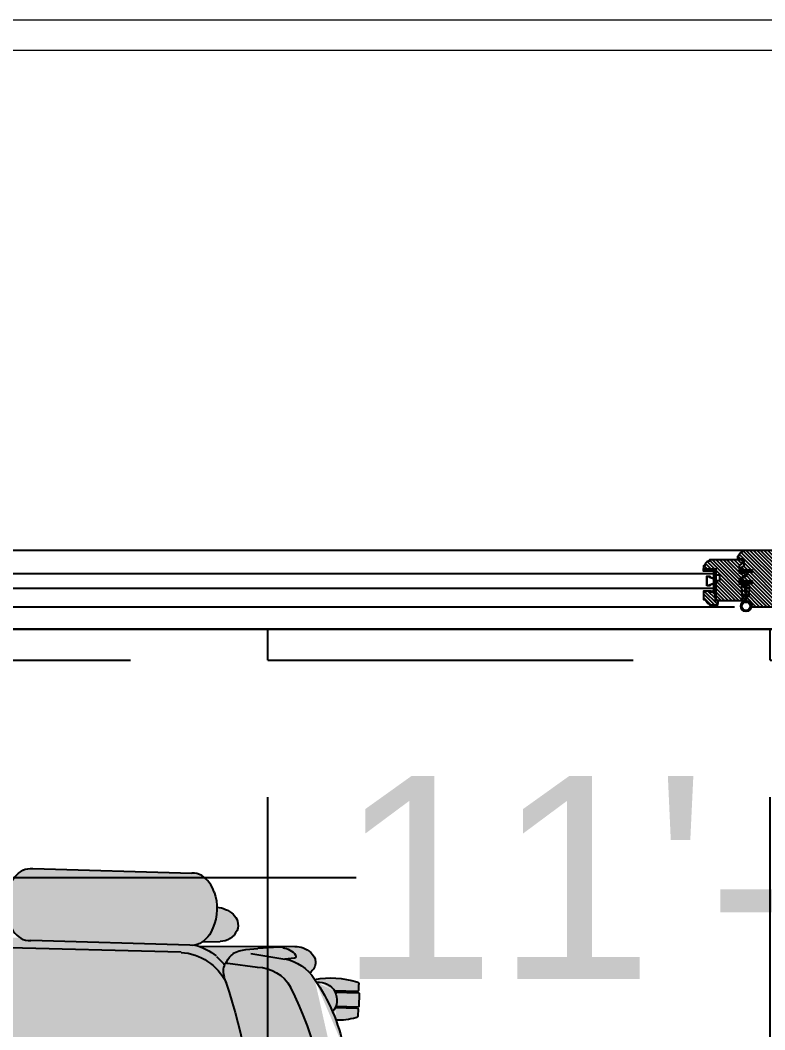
# Model space of a CAD drawing. Header units: inches. Extents: x 547 to 1628, y -123 to 254.
# Drawn here: x 1076.83 to 1113.5, y 204.55 to 254.28 of the extents above; entities that cross this region are included whole.
import ezdxf

# ---------------------------------------------------------------- set-up
doc = ezdxf.new("R2010")
doc.units = ezdxf.units.IN
doc.header["$MEASUREMENT"] = 0
for name, color, linetype in [('2', 7, 'Continuous'), ('doors', 4, 'Continuous'), ('Furniture', 253, 'Continuous')]:
    doc.layers.add(name, color=color, linetype=linetype)
doc.layers.add('hatch', color=252, linetype='Continuous', lineweight=0)
doc.layers.add('Low Wall', color=254, linetype='Continuous', lineweight=13)
doc.styles.get("Standard").update_dxf_attribs({"font": 'arial.ttf'})
doc.dimstyles.new('Inch feet', dxfattribs={"dimtxt": 10, "dimasz": 0.18, "dimexe": 0.1875, "dimexo": 0.0625, "dimgap": 0.1875, "dimtad": 0, "dimdec": 4, "dimzin": 0, "dimdsep": 46, "dimlunit": 4, "dimtxsty": 'Standard', "dimcen": 0.09, "dimadec": 0, "dimazin": 0, "dimtfac": 1, "dimtdec": 4, "dimtofl": 0, "dimtmove": 0, "dimatfit": 3, "dimfxl": 1, "dimtolj": 1, "dimtzin": 0, "dimarcsym": 0})

# ---------------------------------------------------------------- blocks, each defined once
blk = doc.blocks.new('*D23')
at = {"layer": 'Defpoints', "color": 0, "transparency": 16777216}
for p in [(1042.653042389994, 224.2793858108367), (1042.653042389993, 84.2793858108371), (1115.263867380221, 84.27938581083708)]:
    blk.add_point(p, dxfattribs=at)
at = {"layer": 'Furniture', "color": 0, "lineweight": -2, "transparency": 16777216}
for p, q in [((1042.715542389994, 224.2793858108367), (1115.451367380221, 224.2793858108367)), ((1115.263867380221, 224.0993858108367), (1115.263867380221, 171.1722064111097)), ((1115.263867380221, 84.45938581083709), (1115.263867380221, 137.386565210564)), ((1042.715542389993, 84.2793858108371), (1115.451367380221, 84.27938581083708))]:
    blk.add_line(p, q, dxfattribs=at)
at = {"layer": 'Furniture', "color": 0, "transparency": 16777216}
for points in [[(1115.233867380221, 224.0993858108367), (1115.293867380221, 224.0993858108367), (1115.263867380221, 224.2793858108367)], [(1115.233867380221, 84.45938581083709), (1115.293867380221, 84.45938581083709), (1115.263867380221, 84.27938581083708)]]:
    blk.add_solid(points, dxfattribs=at)
at = {"layer": 'Furniture', "color": 0, "transparency": 16777216, "insert": (1115.263867380221, 154.2793858108371), "char_height": 10, "attachment_point": 5, "rotation": 90}
blk.add_mtext('\\A1;11\'-8"', dxfattribs=at)
blk = doc.blocks.new('*D24')
at = {"layer": 'Defpoints', "color": 0, "transparency": 16777216}
for p in [(1042.653042389994, 224.2793858108366), (1185.653042389994, 224.2793858108366), (1042.653042389994, 212.0486769355593)]:
    blk.add_point(p, dxfattribs=at)
at = {"layer": 'Furniture', "color": 0, "lineweight": -2, "transparency": 16777216}
for p, q in [((1042.653042389994, 224.2168858108366), (1042.653042389994, 211.8611769355593)), ((1185.653042389994, 224.2168858108366), (1185.653042389994, 211.8611769355593)), ((1042.833042389994, 212.0486769355593), (1093.375501462299, 212.0486769355593)), ((1185.473042389993, 212.0486769355593), (1134.930583317688, 212.0486769355593))]:
    blk.add_line(p, q, dxfattribs=at)
at = {"layer": 'Furniture', "color": 0, "transparency": 16777216}
for points in [[(1042.833042389994, 212.0786769355593), (1042.833042389994, 212.0186769355593), (1042.653042389994, 212.0486769355593)], [(1185.473042389993, 212.0786769355593), (1185.473042389993, 212.0186769355593), (1185.653042389994, 212.0486769355593)]]:
    blk.add_solid(points, dxfattribs=at)
at = {"layer": 'Furniture', "color": 0, "transparency": 16777216, "insert": (1114.153042389994, 212.0486769355593), "char_height": 10, "attachment_point": 5}
blk.add_mtext('\\A1;11\'-11"', dxfattribs=at)
blk = doc.blocks.new('armch1')
at = {"layer": 'hatch', "ltscale": 10}
h = blk.add_hatch(color=254, dxfattribs=at)
edge = h.paths.add_edge_path()
edge.add_ellipse((95.55605851896689, -479.352012857591), major_axis=(-16.31547331208791, 16.31547331208791), ratio=0.9999999999993894, start_angle=242.5783416607707, end_angle=273.9517820102176)
edge.add_line((110.7083277476486, -461.9509187536023), (41.45203572814353, -392.6946267341264))
edge.add_line((41.45203572814353, -392.6946267341264), (217.0733312307275, -217.0733312315133))
edge.add_line((217.0733312307275, -217.0733312315133), (412.4000128625194, -412.4000128630723))
edge.add_line((412.4000128625194, -412.4000128630723), (394.1522824593412, -429.5418202115106))
edge.add_ellipse((-44.64408550973167, 15.56753852014663), major_axis=(441.9641352970901, 441.9641352970901), ratio=0.9999999999942701, start_angle=260.3704663364276, end_angle=269.5907916807995, ccw=False)
edge.add_ellipse((227.8608536063693, -398.7177157017286), major_axis=(123.0924583248579, 45.03542382567315), ratio=0.9963052455616257, start_angle=201.2155651435409, end_angle=292.9421562116712, ccw=False)
edge.add_line((129.3480288534774, -485.0807389398105), (117.823997207568, -473.5567072939302))
edge.add_ellipse((81.52443639285048, -481.0358075127588), major_axis=(26.19981716635541, 26.1998171663554), ratio=0.9999999997158852, start_angle=326.6654831519691, end_angle=328.5041058068245)
edge = h.paths.add_edge_path()
edge.add_line((-55.72906698982115, -295.5135240161617), (-120.9761098762683, -233.6340704399918))
edge.add_ellipse((-100.7073431255703, -212.0932369076181), major_axis=(-20.91447363514641, 20.91447363514641), ratio=0.9999999999959236, start_angle=50.364881025223326, end_angle=91.74269977170712, ccw=False)
edge.add_ellipse((-113.3665490160929, -212.8340599541843), major_axis=(11.95745736364458, 11.95745736364458), ratio=0.999999999996522, start_angle=95.28259989885129, end_angle=141.8763062656735, ccw=False)
edge.add_ellipse((-115.869363976235, -211.3562811626762), major_axis=(9.933814020147283, 9.933814020147292), ratio=0.9999999999921805, start_angle=63.35919730328487, end_angle=93.39563719718558, ccw=False)
edge.add_ellipse((-114.6367541016079, -215.0298388510128), major_axis=(12.67372504098512, 12.67372504098512), ratio=0.999999999998939, start_angle=396.5394185244536, end_angle=423.40011013631187, ccw=False)
edge.add_ellipse((-56.4306480960222, -198.2743826820515), major_axis=(39.29928148892886, 39.29928148892887), ratio=0.9999999999914961, start_angle=124.02982792657241, end_angle=133.997029397757, ccw=False)
edge.add_ellipse((114.7551418426738, -222.4087727387086), major_axis=(161.5397348647921, 161.5397348647921), ratio=0.9999999999997506, start_angle=103.11596627311587, end_angle=126.2099286872359, ccw=False)
edge.add_ellipse((370.3979973488895, -370.1559683761152), major_axis=(370.2770026377474, 370.2770026377474), ratio=0.9999999999995242, start_angle=90.01872549308752, end_angle=104.16379925406639, ccw=False)
edge.add_line((-5.238689482212067e-10, -5.529727786779404e-10), (217.0733312307275, -217.0733312315133))
edge.add_line((217.0733312307275, -217.0733312315133), (41.45203572814353, -392.6946267341264))
edge.add_line((41.45203572814353, -392.6946267341264), (-55.72906698982115, -295.5135240161617))
at = {"layer": 'hatch', "ltscale": 10, "true_color": 0x858585}
h = blk.add_hatch(color=252, dxfattribs=at)
edge = h.paths.add_edge_path(flags=17)
edge.add_line((412.4000128627813, -412.4000128627813), (400.8610618005041, -423.2396335576486))
edge.add_line((400.8610618005041, -423.2396335576486), (402.6840278710006, -425.0253962389543))
edge.add_line((402.6840278710006, -425.0253962389543), (404.9290874111757, -427.2704557791585))
edge.add_line((404.9290874111757, -427.2704557791585), (406.0516171812778, -428.3929855492315))
edge.add_line((406.0516171812778, -428.3929855492315), (407.7354118364165, -430.0767802043702))
edge.add_line((407.7354118364165, -430.0767802043702), (409.9804713765916, -432.3218397445453))
edge.add_line((409.9804713765916, -432.3218397445453), (411.6642660317302, -434.0056343996839))
edge.add_line((411.6642660317302, -434.0056343996839), (412.7867958018032, -435.1281641697569))
edge.add_line((412.7867958018032, -435.1281641697569), (413.9093255719054, -437.3732237099321))
edge.add_line((413.9093255719054, -437.3732237099321), (415.0318553419784, -439.6182832501363))
edge.add_line((415.0318553419784, -439.6182832501363), (416.1543851120805, -441.8633427903114))
edge.add_line((416.1543851120805, -441.8633427903114), (417.2769148821535, -442.9858725603845))
edge.add_line((417.2769148821535, -442.9858725603845), (417.2769148821535, -444.1084023304866))
edge.add_line((417.2769148821535, -444.1084023304866), (418.3994446522265, -446.3534618706617))
edge.add_line((418.3994446522265, -446.3534618706617), (418.3994446522265, -447.4509563318279))
edge.add_ellipse((439.7275102839631, -441.8633427902532), major_axis=(15.59814902379575, 15.59814902379575), ratio=0.9999999999985003, start_angle=149.3179066494448, end_angle=273.9257860785214)
edge.add_line((456.3569755552453, -456.3569755552162), (412.4000128627813, -412.4000128627813))
edge = h.paths.add_edge_path()
edge.add_ellipse((494.1702041334647, -358.2348749184748), major_axis=(86.84040243826608, 86.84040243826607), ratio=0.9999999999980511, start_angle=170.4851718629017, end_angle=193.1306468540737)
edge.add_ellipse((431.0043545948865, -459.8361521356856), major_axis=(-2.245059540196361, 2.245059540196362), ratio=0.9999999999912096, start_angle=103.1306468539549, end_angle=161.5067933597819)
edge.add_ellipse((439.7275102839631, -441.8633427902532), major_axis=(15.59814902379575, 15.59814902379575), ratio=0.9999999999985003, start_angle=149.3179066494448, end_angle=273.9257860785214)
edge.add_line((418.3994446522265, -447.4509563318279), (418.3994446522265, -446.3534618706617))
edge.add_line((418.3994446522265, -446.3534618706617), (417.2769148821535, -444.1084023304866))
edge.add_line((417.2769148821535, -444.1084023304866), (417.2769148821535, -442.9858725603845))
edge.add_line((417.2769148821535, -442.9858725603845), (416.1543851120514, -441.8633427903114))
edge.add_line((416.1543851120514, -441.8633427903114), (415.0318553419784, -439.6182832501363))
edge.add_line((415.0318553419784, -439.6182832501363), (413.9093255719054, -437.3732237099321))
edge.add_line((413.9093255719054, -437.3732237099321), (412.7867958018032, -435.1281641697569))
edge.add_line((412.7867958018032, -435.1281641697569), (411.6642660317302, -434.0056343996839))
edge.add_line((411.6642660317302, -434.0056343996839), (409.9804713765916, -432.3218397445453))
edge.add_line((409.9804713765916, -432.3218397445453), (407.7354118364165, -430.0767802043702))
edge.add_line((407.7354118364165, -430.0767802043702), (406.0516171812778, -428.3929855492315))
edge.add_line((406.0516171812778, -428.3929855492315), (404.9290874111757, -427.2704557791585))
edge.add_line((404.9290874111757, -427.2704557791585), (402.6840278710297, -425.0253962390125))
edge.add_line((402.6840278710297, -425.0253962390125), (400.8610618005041, -423.2396335576486))
edge.add_line((400.8610618005041, -423.2396335576486), (394.1695116782794, -429.5256351876305))
edge = h.paths.add_edge_path()
edge.add_ellipse((65.24775472702459, -509.6603166495333), major_axis=(16.31547331208907, 16.31547331208907), ratio=0.9999999999905191, start_angle=176.0482179896407, end_angle=207.4216583394186)
edge.add_ellipse((66.93154938216321, -495.6286945234169), major_axis=(-26.19981717141972, 26.19981717141972), ratio=0.9999999999992992, start_angle=121.495894185906, end_angle=161.5875261963406)
edge.add_ellipse((56.82878145141876, -470.9330395814613), major_axis=(-45.2412000465847, 45.24120004658471), ratio=0.9637863869474105, start_angle=159.0760745594339, end_angle=200.9239254405661)
edge.add_ellipse((81.52443639337434, -481.0358075122058), major_axis=(-26.19981717141972, 26.19981717141972), ratio=0.9999999999992992, start_angle=198.4124738036594, end_angle=238.504105814094)
edge.add_ellipse((95.55605851949076, -479.3520128570672), major_axis=(16.31547331208284, 16.31547331208284), ratio=0.9999999999985226, start_angle=332.5783416607689, end_angle=363.9517820102259)
edge.add_line((110.7083277481725, -461.9509187530784), (-27.80425629080855, -323.4383347140974))
edge.add_ellipse((-45.20535039479728, -338.59060394275), major_axis=(-16.3154733120879, 16.31547331208791), ratio=0.9999999999993892, start_angle=266.0482179897824, end_angle=297.4216583392293)
edge.add_ellipse((-46.88914504996501, -352.6222260688664), major_axis=(26.1998171714975, 26.1998171714975), ratio=0.9999999999990249, start_angle=31.49589418594877, end_angle=71.58752619636934)
edge.add_ellipse((-36.78637711919146, -377.3178810108511), major_axis=(-45.24120004661381, 45.24120004661382), ratio=0.96378638694709, start_angle=-20.92392544055931, end_angle=20.92392544055931)
edge.add_ellipse((-61.48203206117614, -367.2151130800776), major_axis=(26.19981717149751, 26.1998171714975), ratio=0.9999999999990247, start_angle=108.4124738036306, end_angle=148.5041058140512)
edge.add_ellipse((-75.51365418729256, -368.8989077352453), major_axis=(-16.31547331208791, 16.31547331208791), ratio=0.9999999999993894, start_angle=62.5783416607707, end_angle=93.95178201021761)
edge.add_line((-90.66592341597425, -386.300001839234), (47.84666062300676, -524.8125858781859))
edge = h.paths.add_edge_path()
edge.add_ellipse((-46.88914504996501, -352.6222260688664), major_axis=(26.19981717154398, 26.19981717154398), ratio=0.9999999999978387, start_angle=397.772891929271, end_angle=431.5875261963897, ccw=False)
edge.add_line((-42.22788939392194, -315.8644577015366), (-58.09291133043007, -301.0935752089135))
edge.add_ellipse((-74.19017511722632, -319.8624230106361), major_axis=(17.48415781823496, 17.48415781823496), ratio=0.9999999999986311, start_angle=4.38167495231639, end_angle=64.7989738594406)
edge.add_ellipse((-75.53544758909266, -312.3080556378118), major_axis=(-12.17036714627358, 12.17036714627358), ratio=0.9999999999990156, start_angle=-20.8924198686832, end_angle=19.17704882184576)
edge.add_ellipse((-73.06163346170797, -313.4735162431025), major_axis=(14.10393306826899, 14.10393306826899), ratio=0.9999999999970683, start_angle=109.2588881484317, end_angle=138.2040413980855)
edge.add_ellipse((-60.35950229098671, -312.2111543456558), major_axis=(-23.12482238148215, 23.12482238148215), ratio=0.9999999999999314, start_angle=49.1684504485705, end_angle=87.92842071702093)
edge.add_ellipse((-36.78637711919146, -377.3178810108511), major_axis=(-45.24120004660902, 45.24120004660902), ratio=0.9637863869504584, start_angle=-20.923925440492496, end_angle=3.0801526045447076, ccw=False)
edge = h.paths.add_edge_path()
edge.add_ellipse((-97.40298470371636, -165.159754463908), major_axis=(15.59814902378772, 15.59814902378771), ratio=0.999999999998882, start_angle=50.52417824038992, end_angle=189.273625437032)
edge.add_ellipse((114.7551418432267, -222.4087727381557), major_axis=(-161.5397348645848, 161.5397348645847), ratio=0.9999999999988779, start_angle=24.713998677985103, end_angle=35.08380499945463, ccw=False)
edge = h.paths.add_edge_path()
edge.add_ellipse((-127.1500236110587, -126.432477395836), major_axis=(0.5388142775918824, 0.5388142775918823), ratio=0.9999999999729965, start_angle=359.9999993160475, end_angle=449.9999949910535)
edge.add_line((-127.7654889994592, -125.9254130141635), (-138.8823855771916, -137.042309591925))
edge.add_ellipse((-138.3753213119635, -137.6577750967699), major_axis=(-0.5388142776064361, 0.5388142776064362), ratio=0.9999999999999973, start_angle=-5.008946487533537e-06, end_angle=89.99999749475305)
edge.add_line((-138.8823856679664, -138.2732405108691), (-118.485804279102, -158.6698218997335))
edge.add_ellipse((-97.40298470371636, -165.159754463908), major_axis=(-15.59814902378077, 15.59814902378077), ratio=0.9999999999988398, start_angle=-18.895619761630428, end_angle=27.89004403868489, ccw=False)
edge.add_line((-107.1091673738265, -145.3508038629661), (-126.5345581538859, -125.9254130829358))
edge = h.paths.add_edge_path()
edge.add_ellipse((-97.40298470371636, -165.159754463908), major_axis=(15.59814902391059, 15.59814902391059), ratio=0.9999999999931503, start_angle=410.52417824055107, end_angle=426.6834572547251, ccw=False)
edge.add_ellipse((114.7551418432267, -222.4087727381557), major_axis=(-161.5397348602525, 161.5397348602525), ratio=0.999999999878494, start_angle=21.895580664457498, end_angle=24.713998680604675, ccw=False)
edge.add_ellipse((-179.9089228054509, -221.8475078535848), major_axis=(79.96257609879771, 93.32113589977028), ratio=0.8100195219834513, start_angle=-3.587767463547836, end_angle=10.69957406923576)
edge.add_ellipse((-117.047255680227, -120.8198285453836), major_axis=(2.245059540188656, 2.245059540188656), ratio=0.9999999999939807, start_angle=13.13065550566823, end_angle=89.99999499086793)
edge.add_line((-119.2923150241259, -118.5747688089323), (-124.3436990876799, -123.6261528724863))
edge.add_ellipse((-123.221169415745, -124.7486827406974), major_axis=(1.122529770087568, 1.122529770087568), ratio=0.9999999999870396, start_angle=89.99999499086793, end_angle=179.9999974961767)
edge.add_line((-124.343699234887, -125.8712124617305), (-105.5533525262726, -144.6615591703448))
edge = h.paths.add_edge_path()
edge.add_ellipse((-140.0591159671021, -141.5866292920837), major_axis=(-1.122529770087571, 1.122529770087571), ratio=0.9999999999999966, start_angle=269.9999993174092, end_angle=359.9999949916107)
edge.add_line((-141.1816456390661, -140.4640994238434), (-146.2330295063439, -145.5154832911503))
edge.add_ellipse((-143.987970162445, -147.7605430275726), major_axis=(2.245059540181328, 2.245059540181328), ratio=0.9999999999907635, start_angle=89.9999949912393, end_angle=166.8693549675691)
edge.add_ellipse((-42.96029085421469, -84.89887590237777), major_axis=(78.58255453761448, 94.48874276650835), ratio=0.9443967232653372, start_angle=160.6366279714055, end_angle=186.484992821446)
edge.add_ellipse((114.7551418432267, -222.4087727381557), major_axis=(-161.5397348134926, 161.5397348134925), ratio=0.9999999996981609, start_angle=35.083805007558624, end_angle=36.12537314126541, ccw=False)
edge.add_ellipse((-97.40298470371636, -165.159754463908), major_axis=(15.5981490237906, 15.5981490237906), ratio=0.9999999999976732, start_angle=122.6660648528794, end_angle=189.2736254370431, ccw=False)
edge.add_line((-118.9529572540487, -160.447728464962), (-138.9365861836413, -140.4640995353693))
for p, q in [((-124.3436991863709, -123.6261529711483), (-119.2923152209551, -118.5747690057324)), ((-138.936586197553, -137.0965102122573), (-127.7112884966191, -125.8712125113525)), ((-107.1091673743795, -145.3508038635191), (-126.5887587265461, -125.8712125113525)), ((-105.5533525268256, -144.6615591708687), (-124.3436991863709, -125.8712125113234)), ((-141.1816457377281, -140.4640995225345), (-146.233029703144, -145.5154834879504)), ((-118.4858042796259, -158.6698219002865), (-138.936586197553, -138.2190399823594)), ((-138.936586197553, -140.4640995225345), (-118.9529572546016, -160.4477284654859)), ((-110.8733419454366, -223.53130250916), (-101.3318388996704, -230.8277460147219)), ((-34.83897170631099, -315.3254208334256), (-120.9761098762683, -233.6340704399918)), ((-75.51365418767091, -264.503639117378), (-101.3318388996704, -230.8277460147219)), ((-109.7508121753926, -242.6143086006923), (-105.8219579800789, -246.5431627960061)), ((-105.8219579800789, -246.5431627960061), (-86.17768700351007, -262.8198444622685)), ((-46.88914505037246, -275.1676719331881), (-69.90100533718942, -246.5431627959479)), ((-28.92866872891318, -259.452255151904), (-31.73499315415393, -265.626168887422)), ((-74.3911244175979, -272.3613475080056), (-86.17768700351007, -262.8198444622685)), ((-42.3990259700513, -290.8830887144431), (-42.9602908550587, -276.8514665883267)), ((-42.39902597002219, -276.2902017032902), (-40.15396642984706, -275.1676719331881)), ((-42.22788939444581, -315.8644577020605), (-58.09291133098304, -301.0935752094665)), ((-27.80425629133242, -323.4383347146213), (110.7083277476195, -461.9509187536023)), ((-14.33578171784757, -324.5589818170993), (148.992299829988, -486.7645335948619)), ((47.84666062245378, -524.8125858787389), (-90.66592341646901, -386.300001839787))]:
    blk.add_line(p, q)
at = {"extrusion": (0, 0, -1)}
for centre, major_axis, ratio, start_param, end_param in [((319.6168248839676, -319.5075978511595), (296.435008831904, 296.435008831904), 0.999999999999343, 4.21234138409049, 4.712053374447831), ((483.5061713168689, -487.8870633644401), (396.5228846210275, 396.5228846210276), 0.9999999999992596, 4.345637158550884, 4.717471913495303), ((114.7551418426738, -222.4087727387086), (161.5397348647921, 161.5397348647921), 0.9999999999997506, 4.080406502880075, 4.483472184338287), ((-117.0472556807799, -120.8198285459075), (2.245059540163147, 2.245059540163148), 0.9999999999988611, -1.570796239375531, -0.2291731715131122), ((-179.9089228059747, -221.8475078541378), (79.96257609879889, 93.32113589977136), 0.8100195219805403, -0.1867427960700763, 0.06261835503464508), ((-127.1500236115826, -126.432477396389), (-0.5388142776064363, 0.5388142776064363), 0.9999999999999961, 8.742260837468797e-08, 1.570796338705113), ((-143.9879701629688, -147.7605430281255), (-2.245059540189695, 2.245059540189695), 0.9999999999985406, 4.941561969121504, 6.283185394598952), ((-140.0591159676551, -141.5866292926366), (-1.122529770102124, 1.122529770102123), 0.9999999999999963, 8.742584733933999e-08, 1.570796338721317), ((-138.3753213125165, -137.6577750972938), (0.5388142775918828, 0.5388142775918829), 0.9999999999729955, 3.141592697287593, 4.712389067807298), ((-97.40298470426933, -165.1597544644319), (15.59814902377856, 15.59814902377856), 0.9999999999985713, 2.979737356115765, 5.401372045020027), ((-108.0670175200794, -142.1478941776149), (1.12252977010212, 1.12252977010212), 0.9999999999931268, 3.141592697302717, 4.671928481248605), ((-122.6599045312614, -156.7407811888261), (-1.122529770101179, 1.122529770101179), 0.9999999999878737, 0.04046067396283831, 1.570796338708353), ((-114.6367541016079, -215.0298388510128), (12.67372504098512, 12.67372504098512), 0.999999999998939, -1.106540668005673, -0.6377331600159236), ((-56.4306480960222, -198.2743826820515), (39.29928148814922, 39.29928148814923), 0.9999999999987155, 3.291873888173173, 4.118456439175537), ((-113.3665490160929, -212.8340599541843), (11.95745736364457, 11.95745736364458), 0.999999999996522, 3.806976632275723, 4.620190219084215), ((-37.347642004519, -212.8672696931753), (33.11776272310261, 33.11776272310262), 0.9999999999993108, 3.119501666226549, 4.18687708774934), ((-100.7073431255703, -212.0932369076181), (-20.91447363514641, 20.91447363514641), 0.9999999999959236, 4.681973131494647, 5.404152305914223), ((-110.3120770604, -226.3376269343717), (-2.902337923545855, 2.902337923545855), 0.9999999999929998, 5.720188053440334, 6.385496528938249), ((-111.9958717155387, -224.653832279233), (1.312607603222175, 1.312607603222176), 0.9999999999883242, -1.42715715169807, -0.06284569499817128), ((-93.47413050904288, -228.5826864745468), (-14.84658711503274, 14.84658711503273), 0.9999999999987162, 4.762080581981062, 5.659153135613911), ((34.4942632811435, -279.0965261283854), (47.0009754377282, 47.00097543772821), 0.9999999999986323, 3.175264314808881, 4.228986338772403), ((-50.25673436059151, -242.614308600605), (26.94843512873914, 26.94843512873914), 0.9999999999938605, 2.59792538086353, 3.043218211332273), ((-62.6045618315984, -248.2269574510574), (-24.92207371508729, 24.92207371508729), 0.9999999999869367, 2.877509442963655, 3.229711229104716), ((-55.30811832603649, -261.1360498071008), (12.86997634031341, 12.86997634031341), 0.9999999999995831, 1.892363534370221, 2.579056100050834), ((-48.01167482047458, -276.2902017032902), (1.468884992701452, 1.468884992701453), 0.999999999999745, 0.0004267811776954566, 1.65166115114315), ((-44.08282062516082, -272.3613475079765), (3.300420648545143, 3.300420648545143), 0.9999999999949878, 1.887517080701656, 2.849524573481894), ((-75.53544758964563, -312.3080556383356), (12.17036714632795, 12.17036714632795), 0.9999999999931065, 4.377686337629441, 5.077030495801211), ((-74.19017511775019, -319.86242301116), (17.48415781820191, 17.48415781820191), 0.9999999999995484, -1.130955445760622, -0.0764746546701438), ((32.81046862600488, -279.657791013422), (-54.07692018910113, 54.07692018910112), 0.9999999999990002, 4.953572834590357, 5.341319235161059), ((-73.06163346226094, -313.4735162436555), (-14.10393306814663, 14.10393306814663), 0.9999999999992512, 5.441866072014973, 5.947054298715626), ((-36.78637711974443, -377.317881011375), (-45.24120004658472, 45.24120004658471), 0.9637863869489964, 5.917993915800254, 6.648376698558721), ((-60.35950229153968, -312.2111543462088), (-23.12482238148441, 23.12482238148441), 0.9999999999992087, 4.748544859589403, 5.425033958748878), ((-46.88914505051798, -352.6222260694194), (26.19981717147769, 26.1998171714777), 0.99999999999799, -1.249438035483945, -0.549707054404426), ((-45.20535039535025, -338.5906039432739), (16.31547331206833, 16.31547331206833), 0.9999999999987289, -0.478598224376078, 0.06897160740045805), ((65.24775472647161, -509.6603166500863), (-16.31547331210029, 16.31547331210028), 0.9999999999987121, 4.233790756008455, 4.7813605877858), ((66.93154938163934, -495.6286945239699), (26.19981717148044, 26.19981717148044), 0.9999999999988316, 1.8921546181061, 2.591885599185161)]:
    blk.add_ellipse(centre, major_axis=major_axis, ratio=ratio, start_param=start_param, end_param=end_param, dxfattribs=at)
at = {"extrusion": (0, 0, -0.9999999999999999)}
for centre, major_axis, ratio, start_param, end_param in [((-123.2211694162688, -124.7486827412504), (-1.122529770102123, 1.122529770102123), 0.9999999999870338, 4.712389024110577, 6.283185394605433), ((-42.96029085476766, -84.89887590290164), (78.5825545382229, 94.48874276602187), 0.9443967232623383, 3.028408176880306, 3.479547249771704)]:
    blk.add_ellipse(centre, major_axis=major_axis, ratio=ratio, start_param=start_param, end_param=end_param, dxfattribs=at)
at = {"extrusion": (0, 0, -0.9999999999999998)}
blk.add_ellipse((-115.869363976235, -211.3562811626762), major_axis=(-9.93381402006009, 9.93381402006009), ratio=0.9999999999994927, start_param=6.223920257883465, end_param=6.748155029614786, dxfattribs=at)
for centre, major_axis, ratio, start_param, end_param in [((-61.48203206170001, -367.2151130806014), (26.1998171715118, 26.19981717151179), 0.9999999999983765, 1.892154618106315, 2.591885599185539), ((-75.51365418784553, -368.8989077357692), (16.31547331206833, 16.31547331206833), 0.9999999999987292, 2.662994429213715, 3.210564260990251), ((95.55605851896689, -479.352012857591), (-16.31547331208791, 16.31547331208791), 0.9999999999993894, 4.233790756008179, 4.781360587784067), ((81.52443639282137, -481.0358075127588), (26.19981717149562, 26.19981717149562), 0.9999999999988302, 5.033747271696244, 5.733478252774771)]:
    blk.add_ellipse(centre, major_axis=major_axis, ratio=ratio, start_param=start_param, end_param=end_param)
blk = doc.blocks.new('table')
at = {"layer": 'Furniture', "xscale": -0.04000000000000001, "yscale": 0.04000000000000001, "zscale": 0.04000000000000001, "rotation": 46.66922653556813}
blk.add_blockref('armch1', (2094.404061344412, -229.6048026656603), dxfattribs=at)
blk = doc.blocks.new('Joint-K7335')
at = {"layer": '2', "color": 7}
for points in [[(3.857613787343325, 10.74975521523811, -0.2065050504398902), (4.481634855305856, 11.84625830408061, -0.2775279876564625), (4.645920241624481, 11.72173532939985), (4.72865082526755, 11.5150762579774, 0.6262668152323098), (5.446576207514454, 11.4640241167931, 0.1314411963326112), (5.5, 11.66373624057348), (5.500000000000227, 18.0000002497884, 0.5091088478127406), (4.625156665503027, 18.42649766701868, -0.2944239164706152), (1.980461773999195, 18.27308057096889, 0.1734880960759432), (1.346153633578979, 18.5000002497884), (2.273736754432321e-13, 18.5000002497884), (0, 2.124673340303843, 0.4153335345393447), (1.220004402621498, 0.9000002497896276, 0.04811506714616728), (1.453183643585135, 0.922491521838765, 0.1133753069915374), (1.535019506478648, 0.9588508989570528), (3.960030944798064, 2.779075769993028, 0.2359658734761708), (4, 2.859052552040566), (4, 3.27211046577861, 0.2476591870842605), (3.956439401235912, 3.354661019914374, 0.2879370719060571), (3.584472818280346, 3.369172107178201), (1.799673530645578, 2.343195947541517, -0.5767224903972996), (1.5, 2.516589105678122), (1.5, 3.304491396683716, -0.2359658734761165), (1.5799381104041, 3.464444960778565), (3.960030944798064, 5.250953718667461, 0.2359658734761708), (4.000000000000227, 5.330930500714885), (4.000000000000227, 5.743988414453042, 0.2476591870842605), (3.956439401236139, 5.82653896858892, 0.2879370719060571), (3.584472818280574, 5.841050055852634), (1.799673530645805, 4.815073896215836, -0.5767224903972775), (1.5, 4.988467054352554), (1.5, 6.272741854565538, -0.3840936844649655), (2.5954137381691, 7.495433942569434, -0.02181284432319211), (2.70000063187058, 7.500001007017545), (6.524900831914465, 7.499998992982341), (6.517275738355465, 7.587154739745074, 0.3330431822003431), (5.717370932688709, 8.4805454205881, -0.2932451242456058), (5.328938193299336, 8.855743900548532, 0.00852753219958533), (5.219580449828754, 9.285303882386415, 0.2655173449449999), (5.042570407488029, 9.462313924727368, 0.02374837110368696), (4.836576220619236, 9.508130028709957, -0.3561488062391908), (3.857613787331729, 10.7497552153651, -0.3561488062391908)], [(3.158443229643353, 10.79148798021492, 0.3550050331181713), (4.647561187196061, 8.833444553925574, -0.5676237149673666), (4.672926785473919, 8.751416219957264, -0.2470803572822222), (4.410786994363207, 8.654628553447765), (2.162433567760672, 8.950316574952012, -0.3517038519017413), (1.222000000001799, 10.1219074878793), (1.222000000001799, 12.93650756686316, -0.414213562373095), (1.522000000001754, 13.23650756686311), (1.608799735973662, 13.23650756686311, 0.2770734156419701), (1.873552516710333, 13.39541906594218), (3.689025854455849, 16.80215747044463, -0.04111189588580732), (3.773917265054934, 17.00863002275355), (4.058099128208823, 17.67888778832912, -0.5066602499223443), (4.590922329613477, 17.68087004736185, -0.277099509237565), (4.600000000000136, 17.45886117784698), (4.600000000000136, 13.3083133950413, 0.2134217652833861), (4.700000000000045, 13.08470659729142, -0.886227434425651), (4.359143344130871, 12.59622359733112, 0.2505705389931), (3.158867164905814, 10.79802120322302)]]:
    blk.add_lwpolyline(points, format="xyb", dxfattribs=at)
blk.add_lwpolyline([(1.571628931055557, 17.82994244613508, 0.6327143575303208), (1.000000000000227, 17.55905387694247), (1.000000000000227, 14.23283937681845, 0.7809101337451142), (1.564752780736853, 14.09175087589733), (3.15992808831561, 17.08509970083333, -0.1173328942148939), (3.251844347622182, 17.1892203695204, 1.218085275463155), (2.967680312132643, 17.45974165164273, -0.2857760723374891), (2.729700922681332, 17.34499342584741, -0.1455877377072854)], format="xyb", close=True, dxfattribs=at)

msp = doc.modelspace()

# ---------------------------------------------------------------- hatches: boundary and pattern name
h = msp.add_hatch()
h.set_pattern_fill('ANSI31', color=4, scale=0.03937499788032407, angle=-180.0282002641939, style=0)
h.set_pattern_definition([(134.9717997358061, (5957.625063534333, -55.87102930309152), (0.08844288979584514, 0.0883558716554682), [])])
edge = h.paths.add_edge_path()
edge.add_line((1112.500794135487, 227.0491798465494), (1112.249778554404, 227.0493033932808))
edge.add_line((1112.249778554404, 227.0493033932808), (1112.24996747936, 227.4331509223562))
edge.add_line((1112.24996747936, 227.4331509223562), (1112.368227683312, 227.5016640760887))
edge.add_arc((1112.338620110117, 227.552769556619), 0.05906249682083098, 300.085532889031, 359.9717997380018)
edge.add_line((1112.397682599784, 227.5527404868021), (1112.397747279126, 227.6841524826486))
edge.add_line((1112.397747279126, 227.6841524826486), (1112.382988924164, 227.6989253725201))
edge.add_line((1112.382988924164, 227.6989253725201), (1110.773536080753, 227.6997175250913))
edge.add_line((1110.773536080753, 227.6997175250913), (1110.773507010934, 227.6406550354247))
edge.add_arc((1110.773390731658, 227.4044050767584), 0.2362499872819502, 89.97179973587865, 179.9717997358235)
edge.add_line((1110.537140772991, 227.4045213560348), (1110.478078283325, 227.4045504258538))
edge.add_line((1110.478078283325, 227.4045504258538), (1110.478005608777, 227.2568942016874))
edge.add_line((1110.478005608777, 227.2568942016874), (1111.083396127859, 227.2565962360413))
edge.add_line((1111.083396127859, 227.2565962360413), (1111.083250778764, 226.9612837877085))
edge.add_line((1111.083250778764, 226.9612837877085), (1111.260438247763, 226.961196578251))
edge.add_line((1111.260438247763, 226.961196578251), (1111.260292898668, 226.6658841299181))
edge.add_line((1111.260292898668, 226.6658841299181), (1111.083105429668, 226.6659713393756))
edge.add_line((1111.083105429668, 226.6659713393756), (1111.082625777653, 225.6914402598768))
edge.add_line((1111.082625777653, 225.6914402598768), (1112.530041165578, 225.6907278601159))
edge.add_line((1112.530041165578, 225.6907278601159), (1112.544429661889, 225.705481400028))
edge.add_line((1112.544429661889, 225.705481400028), (1112.524050555078, 226.4880796165194))
edge.add_line((1112.524050555078, 226.4880796165194), (1112.508907806555, 226.5028476913387))
edge.add_line((1112.508907806555, 226.5028476913387), (1112.249509658577, 226.5029753638648))
edge.add_line((1112.249509658577, 226.5029753638648), (1112.249640473086, 226.768757223073))
edge.add_line((1112.249640473086, 226.768757223073), (1112.515501618459, 226.9310479926137))
edge.add_line((1112.515501618459, 226.9310479926137), (1112.515552490449, 227.0344069566779))
edge.add_line((1112.515552490449, 227.0344069566779), (1112.500794135487, 227.0491798465494))
edge = h.paths.add_edge_path()
edge.add_line((1111.053298021553, 226.1048922224525), (1110.84657930772, 226.1049939668194))
edge.add_line((1110.84657930772, 226.1049939668194), (1110.846608377539, 226.1640564564862))
edge.add_line((1110.846608377539, 226.1640564564862), (1110.477467817123, 226.1642381428555))
edge.add_line((1110.477467817123, 226.1642381428555), (1110.477264328389, 225.7508007151896))
edge.add_arc((1110.480631183776, 225.59856744242), 0.1522704996160987, 18.692587951380915, 91.2669711231855, ccw=False)
edge.add_arc((1110.769108176969, 225.6961699250299), 0.1522704996157182, 198.6925879511855, 271.2669711231032)
edge.add_line((1110.772475032355, 225.5439366522608), (1110.772445962536, 225.4848741625942))
edge.add_line((1110.772445962536, 225.4848741625942), (1111.178500578994, 225.4846743075877))
edge.add_line((1111.178500578994, 225.4846743075877), (1111.215516379402, 225.6913748527838))
edge.add_line((1111.215516379402, 225.6913748527838), (1111.067860155236, 225.6914475273318))
edge.add_line((1111.067860155236, 225.6914475273318), (1111.053298021553, 226.1048922224525))
edge = h.paths.add_edge_path()
edge.add_line((1112.589092811323, 226.4496519717081), (1112.588719264147, 225.6906989794893))
edge.add_arc((1112.588588449961, 225.4249177759896), 0.2657812356922795, -0.02820026421318289, 89.97179973578682, ccw=False)
edge.add_line((1112.854369653461, 225.4247869618034), (1112.854350758078, 225.3863963435235))
edge.add_line((1112.854350758078, 225.3863963435235), (1114.153725530743, 225.3857568075027))
edge.add_line((1114.153725530743, 225.3857568075027), (1114.155091812242, 228.1616938218322))
edge.add_line((1114.155091812242, 228.1616938218322), (1112.442279611911, 228.1625368465868))
edge.add_line((1112.442279611911, 228.1625368465868), (1112.442250542092, 228.1034743569203))
edge.add_arc((1112.442134262816, 227.8672243982539), 0.2362499872819502, 89.97179973587865, 179.9717997358235)
edge.add_line((1112.205884304149, 227.8673406775304), (1112.146821814482, 227.8673697473496))
edge.add_line((1112.146821814482, 227.8673697473496), (1112.146760767862, 227.7433385190466))
edge.add_line((1112.146760767862, 227.7433385190466), (1112.471604461028, 227.7431786350414))
edge.add_line((1112.471604461028, 227.7431786350414), (1112.471430042114, 227.3888036970418))
edge.add_line((1112.471430042114, 227.3888036970418), (1112.323730213219, 227.3002826370898))
edge.add_line((1112.323730213219, 227.3002826370898), (1112.323693875945, 227.2264545250066))
edge.add_line((1112.323693875945, 227.2264545250066), (1112.338452230907, 227.2116816351352))
edge.add_line((1112.338452230907, 227.2116816351352), (1112.870014637906, 227.2114200067629))
edge.add_line((1112.870014637906, 227.2114200067629), (1112.869956498268, 227.0932950274298))
edge.add_line((1112.869956498268, 227.0932950274298), (1112.648472162018, 227.0934040392515))
edge.add_line((1112.648472162018, 227.0934040392515), (1112.648424196816, 226.9959509313048))
edge.add_line((1112.648424196816, 226.9959509313048), (1112.58936170715, 226.9959800011241))
edge.add_line((1112.58936170715, 226.9959800011241), (1112.589321009403, 226.9132925155893))
edge.add_line((1112.589321009403, 226.9132925155893), (1112.323461317392, 226.7539546076739))
edge.add_line((1112.323461317392, 226.7539546076739), (1112.323424980118, 226.6801264955907))
edge.add_line((1112.323424980118, 226.6801264955907), (1112.33818333508, 226.6653536057192))
edge.add_line((1112.33818333508, 226.6653536057192), (1112.869745742079, 226.6650919773469))
edge.add_line((1112.869745742079, 226.6650919773469), (1112.869687602441, 226.5469669980139))
edge.add_line((1112.869687602441, 226.5469669980139), (1112.648203266191, 226.5470760098356))
edge.add_line((1112.648203266191, 226.5470760098356), (1112.648155300989, 226.4496229018889))
at = {"ltscale": 10}
h = msp.add_hatch(dxfattribs=at)
h.set_pattern_fill('ANGLE', color=4, scale=0.004429687261536457, angle=-225.028200264194, style=0)
h.set_pattern_definition([(224.9717997358061, (1189.699667166088, 203.4280101783033), (-0.02186807823472836, 0.02188961522447168), [0.02250281128860518, -0.008438554233226942]), (134.971799735806, (1189.699667166088, 203.4280101783033), (0.02188961522447168, 0.02186807823472837), [0.0225028112886052, -0.008438554233226947])])
h.paths.add_polyline_path([(1110.59613058811, 227.2568360620492), (1110.596072448472, 227.1387110827161), (1110.477947469139, 227.1387692223543), (1110.478005608777, 227.2568942016874)])
h = msp.add_hatch(dxfattribs=at)
h.set_pattern_fill('BRASS', color=4, scale=0.008859374523072915, angle=-225.028200264194, style=0)
h.set_pattern_definition([(224.9717997358061, (1189.699667166088, 203.4280101783033), (-0.03976014224496066, 0.03979930040813032), []), (224.9717997358061, (1189.679787094968, 203.4479098285083), (-0.03976014224496066, 0.03979930040813032), [0.02812851411075648, -0.01406425705537824])])
h.paths.add_polyline_path([(1110.95050552611, 227.2566616431345), (1110.950447386471, 227.1385366638012), (1110.596072448472, 227.1387110827161), (1110.59613058811, 227.2568360620492)])
h = msp.add_hatch(dxfattribs=at)
h.set_pattern_fill('ANGLE', color=4, scale=0.004429687261536457, angle=-225.028200264194, style=0)
h.set_pattern_definition([(224.9717997358061, (1189.861900058847, 203.0440240534704), (-0.02186807823472836, 0.02188961522447168), [0.02250281128860518, -0.008438554233226942]), (134.971799735806, (1189.861900058847, 203.0440240534704), (0.02188961522447168, 0.02186807823472837), [0.0225028112886052, -0.008438554233226947])])
edge = h.paths.add_edge_path()
edge.add_line((1111.067744719581, 226.1048851119683), (1110.89087617497, 226.1049721644551))
edge.add_arc((1110.913039143504, 226.1344925081062), 0.03691406051275218, 126.8416973815219, 233.1019020899045, ccw=False)
edge.add_line((1110.890905244789, 226.1640346541217), (1111.0677737894, 226.1639476016351))
edge.add_arc((1111.046394646147, 226.1344268721949), 0.03644915956397148, -54.14405048390603, 54.08764995533443, ccw=False)
h = msp.add_hatch(dxfattribs=at)
h.set_pattern_fill('ANGLE', color=4, scale=0.004429687261536457, angle=-225.028200264194, style=0)
h.set_pattern_definition([(224.9717997358061, (1189.699478212264, 203.0441039954728), (-0.02186807823472836, 0.02188961522447168), [0.02250281128860518, -0.008438554233226942]), (134.971799735806, (1189.699478212264, 203.0441039954728), (0.02188961522447168, 0.02186807823472837), [0.0225028112886052, -0.008438554233226947])])
edge = h.paths.add_edge_path()
edge.add_line((1111.082858336205, 226.1639401772095), (1110.994264601706, 226.1639837819382))
edge.add_line((1110.994264601706, 226.1639837819382), (1110.994293671525, 226.223046271605))
edge.add_arc((1111.038584781184, 226.2113265069964), 0.04581544802064704, 14.764817344101004, 165.1787821275604, ccw=False)
edge.add_line((1111.082887406025, 226.2230026668763), (1111.082858336205, 226.1639401772095))
at = {"layer": 'Furniture'}
h = msp.add_hatch(dxfattribs=at)
h.set_pattern_fill('ANGLE', color=256, scale=90, style=0)
h.set_pattern_definition([(0, (0, 0), (0, 24.75), [18, -6.75]), (90, (0, 0), (-24.75, 1.51550041394485e-15), [18, -6.75])])
h.paths.add_polyline_path([(1185.653042389994, 224.2793858108366), (1042.653042389994, 224.2793858108373), (1042.653042389993, 84.2793858108371), (916.6530423899933, 84.27938581083711), (916.6530423899931, -114.7206141891629), (1185.653042389993, -114.7206141891629)])

# ---------------------------------------------------------------- linework, layer by layer
at = {"color": 7}
for radius in [0.2583984235896267, 0.2067187388717013]:
    msp.add_circle((1112.573818467072, 225.4160656699976), radius, dxfattribs=at)
at = {"layer": 'doors'}
for points in [[(1114.155091812242, 228.1616938218322), (1112.442279611911, 228.1625368465868), (1112.442250542092, 228.1034743569203, 0.414213562373095), (1112.205884304149, 227.8673406775304), (1112.146821814482, 227.8673697473496), (1112.146760767862, 227.7433385190466), (1112.471604461028, 227.7431786350414), (1112.471430042114, 227.3888036970418), (1112.323730213219, 227.3002826370898), (1112.323693875945, 227.2264545250066), (1112.338452230907, 227.2116816351352), (1112.870014637906, 227.2114200067629), (1112.869956498268, 227.0932950274298), (1112.648472162018, 227.0934040392515), (1112.648424196816, 226.9959509313048), (1112.58936170715, 226.9959800011241), (1112.589321009403, 226.9132925155893), (1112.323461317392, 226.7539546076739), (1112.323424980118, 226.6801264955907), (1112.33818333508, 226.6653536057192), (1112.869745742079, 226.6650919773469), (1112.869687602441, 226.5469669980139), (1112.648203266191, 226.5470760098356), (1112.648155300989, 226.4496229018889)], [(1112.589092811323, 226.4496519717081), (1112.588719264147, 225.6906989794893, -0.414213562373095), (1112.854369653461, 225.4247869618034), (1112.854350758078, 225.3863963435235), (1114.153725530743, 225.3857568075027)]]:
    msp.add_lwpolyline(points, format="xyb", dxfattribs=at)
at = {"layer": 'doors', "ltscale": 10}
for points in [[(1110.59613058811, 227.2568360620492), (1110.596072448472, 227.1387110827161), (1110.477947469139, 227.1387692223543), (1110.478005608777, 227.2568942016874)], [(1110.95050552611, 227.2566616431345), (1110.950447386471, 227.1385366638012), (1110.596072448472, 227.1387110827161), (1110.59613058811, 227.2568360620492)], [(1111.082901940934, 226.2525339117094), (1110.994308206434, 226.2525775164381), (1110.994758788631, 227.1680461062701), (1111.083352523131, 227.1680025015417)], [(1112.534676430175, 225.9167864239555), (1112.387194600689, 225.9096117610318), (1112.361365814154, 226.4405463471815), (1112.50884764364, 226.4477210101052)], [(1112.588831182951, 225.9180895647087), (1112.736487407117, 225.918016890161), (1112.736749035489, 226.4495792971602), (1112.589092811323, 226.4496519717081)]]:
    msp.add_lwpolyline(points, close=True, dxfattribs=at)
at = {"layer": 'doors'}
for points in [[(1112.500794135487, 227.0491798465494), (1112.249778554404, 227.0493033932808), (1112.24996747936, 227.4331509223562), (1112.368227683312, 227.5016640760887, 0.2674173791457278), (1112.397682599784, 227.5527404868021), (1112.397747279126, 227.6841524826486), (1112.382988924164, 227.6989253725201), (1110.773536080753, 227.6997175250913), (1110.773507010934, 227.6406550354247, 0.414213562373095), (1110.537140772991, 227.4045213560348), (1110.478078283325, 227.4045504258538), (1110.478005608777, 227.2568942016874), (1111.083396127859, 227.2565962360413), (1111.083250778764, 226.9612837877085), (1111.260438247763, 226.961196578251), (1111.260292898668, 226.6658841299181), (1111.083105429668, 226.6659713393756), (1111.082625777653, 225.6914402598768), (1112.530041165578, 225.6907278601159), (1112.544429661889, 225.705481400028), (1112.524050555078, 226.4880796165194), (1112.508907806555, 226.5028476913387), (1112.249509658577, 226.5029753638648), (1112.249640473086, 226.768757223073), (1112.515501618459, 226.9310479926137), (1112.515552490449, 227.0344069566779)], [(1111.053298021553, 226.1048922224525), (1110.84657930772, 226.1049939668194), (1110.846608377539, 226.1640564564862), (1110.477467817123, 226.1642381428555), (1110.477264328389, 225.7508007151896, -0.3276927682058993), (1110.624869680372, 225.6473686837253, 0.327692768206401), (1110.772475032355, 225.5439366522608), (1110.772445962536, 225.4848741625942), (1111.178500578994, 225.4846743075877), (1111.215516379402, 225.6913748527838), (1111.067860155236, 225.6914475273318), (1111.053298021553, 226.1048922224525)]]:
    msp.add_lwpolyline(points, format="xyb", close=True, dxfattribs=at)
for points in [[(1110.640023411556, 226.4151873688868), (1110.640255970109, 226.887687286435), (1110.787912194275, 226.8876146118871), (1110.787897659366, 226.8580833670537), (1110.994581004956, 226.7861223354523), (1110.994448252708, 226.5164034820355), (1110.787694170632, 226.4446459391722), (1110.787679635722, 226.4151146943391)], [(1110.654796301427, 226.4299457238487), (1110.655014325071, 226.8729143965636), (1110.773139304404, 226.8728562569252), (1110.773126869221, 226.8475911246887), (1110.979810214812, 226.7756300930873), (1110.979687798018, 226.5269102593122), (1110.772933715942, 226.4551527164469), (1110.77292128076, 226.4298875842105)]]:
    msp.add_lwpolyline(points, close=True, dxfattribs=at)
at = {"layer": 'doors', "ltscale": 10}
for points in [[(1111.067744719581, 226.1048851119683), (1110.89087617497, 226.1049721644551, -0.4999999999999999), (1110.890905244789, 226.1640346541217), (1111.0677737894, 226.1639476016351, -0.510799557915087)], [(1111.082858336205, 226.1639401772095), (1110.994264601706, 226.1639837819382), (1110.994293671525, 226.223046271605, -0.7702007465767019), (1111.082887406025, 226.2230026668763)]]:
    msp.add_lwpolyline(points, format="xyb", close=True, dxfattribs=at)
at = {"layer": 'Furniture'}
for p, q in [((1112.442279611911, 228.1625368465868), (1056.720902494637, 228.1555084103343)), ((1110.994681371557, 227.0107542744183), (1057.38478825986, 227.0026865921327)), ((1110.994327497249, 226.2917715531091), (1057.384434385552, 226.2837038708235)), ((1112.648155300989, 226.4496229018889), (1112.589092811323, 226.4496519717081)), ((1056.719536213138, 225.3795713959871), (1112.001208051422, 225.3868162496901))]:
    msp.add_line(p, q, dxfattribs=at)
at = {"layer": 'Furniture', "ltscale": 10}
for p, q in [((1110.994264601706, 226.1639837819382), (1110.994744253721, 227.138514861437)), ((1111.083352523131, 227.1680025015417), (1110.994308206434, 226.2525775164381)), ((1110.994758788631, 227.1680461062701), (1111.082901940934, 226.2525339117094)), ((1112.387194600689, 225.9096117610318), (1112.400419922649, 225.6377530412299))]:
    msp.add_line(p, q, dxfattribs=at)
at = {"layer": 'Furniture'}
msp.add_lwpolyline([(1185.653042389994, 224.2793858108366), (1042.653042389994, 224.2793858108373), (1042.653042389993, 84.2793858108371), (916.6530423899933, 84.27938581083711), (916.6530423899931, -114.7206141891629), (1185.653042389993, -114.7206141891629)], close=True, dxfattribs=at)
at = {"layer": 'Low Wall'}
for p, q in [((1185.653042389994, 254.2793858108374), (1042.653042389994, 254.2793858108372)), ((1185.653042389994, 252.7793858108374), (1042.653042389994, 252.7793858108372))]:
    msp.add_line(p, q, dxfattribs=at)

# ---------------------------------------------------------------- block references
at = {"color": 4, "ltscale": 10, "xscale": -0.02953124841024305, "yscale": 0.02953124841024305, "zscale": 0.02953124841024305, "rotation": 89.97179973580619}
for p in [(1112.870014637906, 227.2114200067629), (1112.869745742079, 226.6650919773469)]:
    msp.add_blockref('Joint-K7335', p, dxfattribs=at)
at = {"layer": 'Furniture', "xscale": -1, "rotation": 270}
msp.add_blockref('table', (1322.849086014724, -1895.864106278611), dxfattribs=at)

# ---------------------------------------------------------------- dimensions: what is measured, and where the dimension line sits
at = {"layer": 'Furniture'}
dim = msp.add_linear_dim(base=(1115.263867380221, 84.27938581083708), p1=(1042.653042389994, 224.2793858108367), p2=(1042.653042389993, 84.2793858108371), angle=90, dimstyle='Inch feet', dxfattribs=at)
dim.commit()
dim.dimension.update_dxf_attribs({"geometry": '*D23', "text_midpoint": (1115.263867380221, 154.2793858108371)})
dim = msp.add_linear_dim(base=(1042.653042389994, 212.0486769355593), p1=(1185.653042389994, 224.2793858108366), p2=(1042.653042389994, 224.2793858108366), dimstyle='Inch feet', dxfattribs=at)
dim.commit()
dim.dimension.update_dxf_attribs({"geometry": '*D24', "text_midpoint": (1114.153042389994, 212.0486769355593)})

doc.saveas('drawing.dxf')
